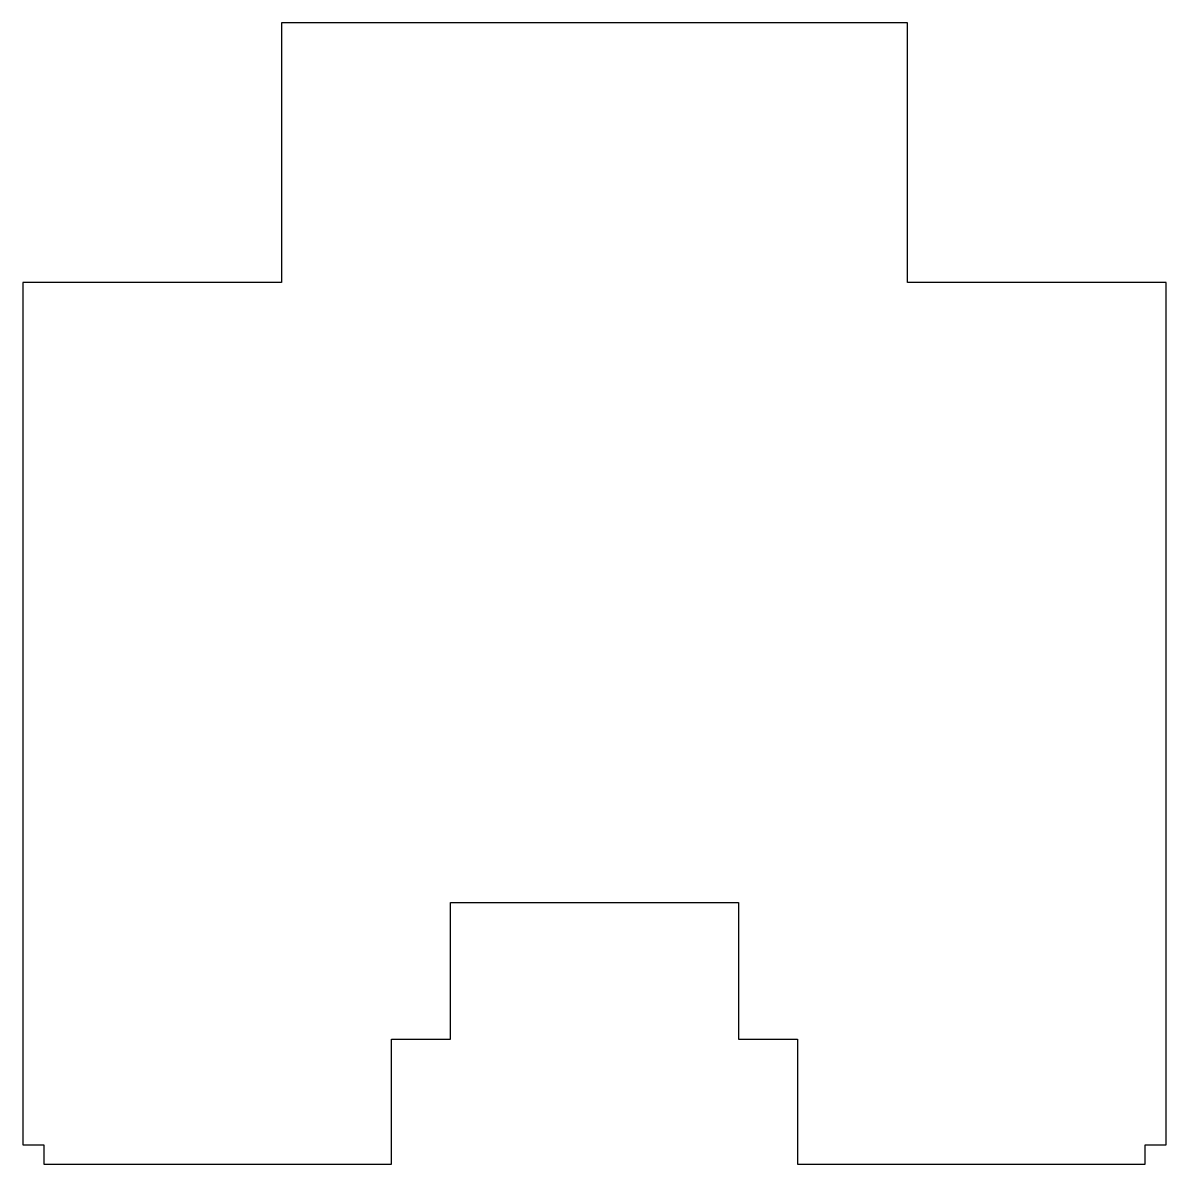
# Model space of a CAD drawing. Header units: millimetres. Extents: x -103 to 103, y -89 to 117.
import ezdxf

# ---------------------------------------------------------------- set-up
doc = ezdxf.new("R2010")
doc.units = ezdxf.units.MM
doc.layers.get('0').update_dxf_attribs({"linetype": 'CONTINUOUS'})

msp = doc.modelspace()

# ---------------------------------------------------------------- linework, layer by layer
msp.add_lwpolyline([(56.3, 116.75), (-56.3, 116.75), (-56.3, 70.05), (-102.8, 70.05), (-102.8, -85.05), (-99, -85.05), (-99, -88.55), (-36.5, -88.55), (-36.5, -66.05), (-25.9, -66.05), (-25.9, -41.5), (25.9, -41.5), (25.9, -66.05), (36.5, -66.05), (36.5, -88.55), (99, -88.55), (99, -85.05), (102.8, -85.05), (102.8, 70.05), (56.3, 70.05)], close=True)
msp.add_lwpolyline([(56.3, 116.75), (-56.3, 116.75), (-56.3, 70.05), (-102.8, 70.05), (-102.8, -85.05), (-99, -85.05), (-99, -88.55), (-36.5, -88.55), (-36.5, -66.05), (-25.9, -66.05), (-25.9, -41.5), (25.9, -41.5), (25.9, -66.05), (36.5, -66.05), (36.5, -88.55), (99, -88.55), (99, -85.05), (102.8, -85.05), (102.8, 70.05), (56.3, 70.05)], close=True)

doc.saveas('drawing.dxf')
